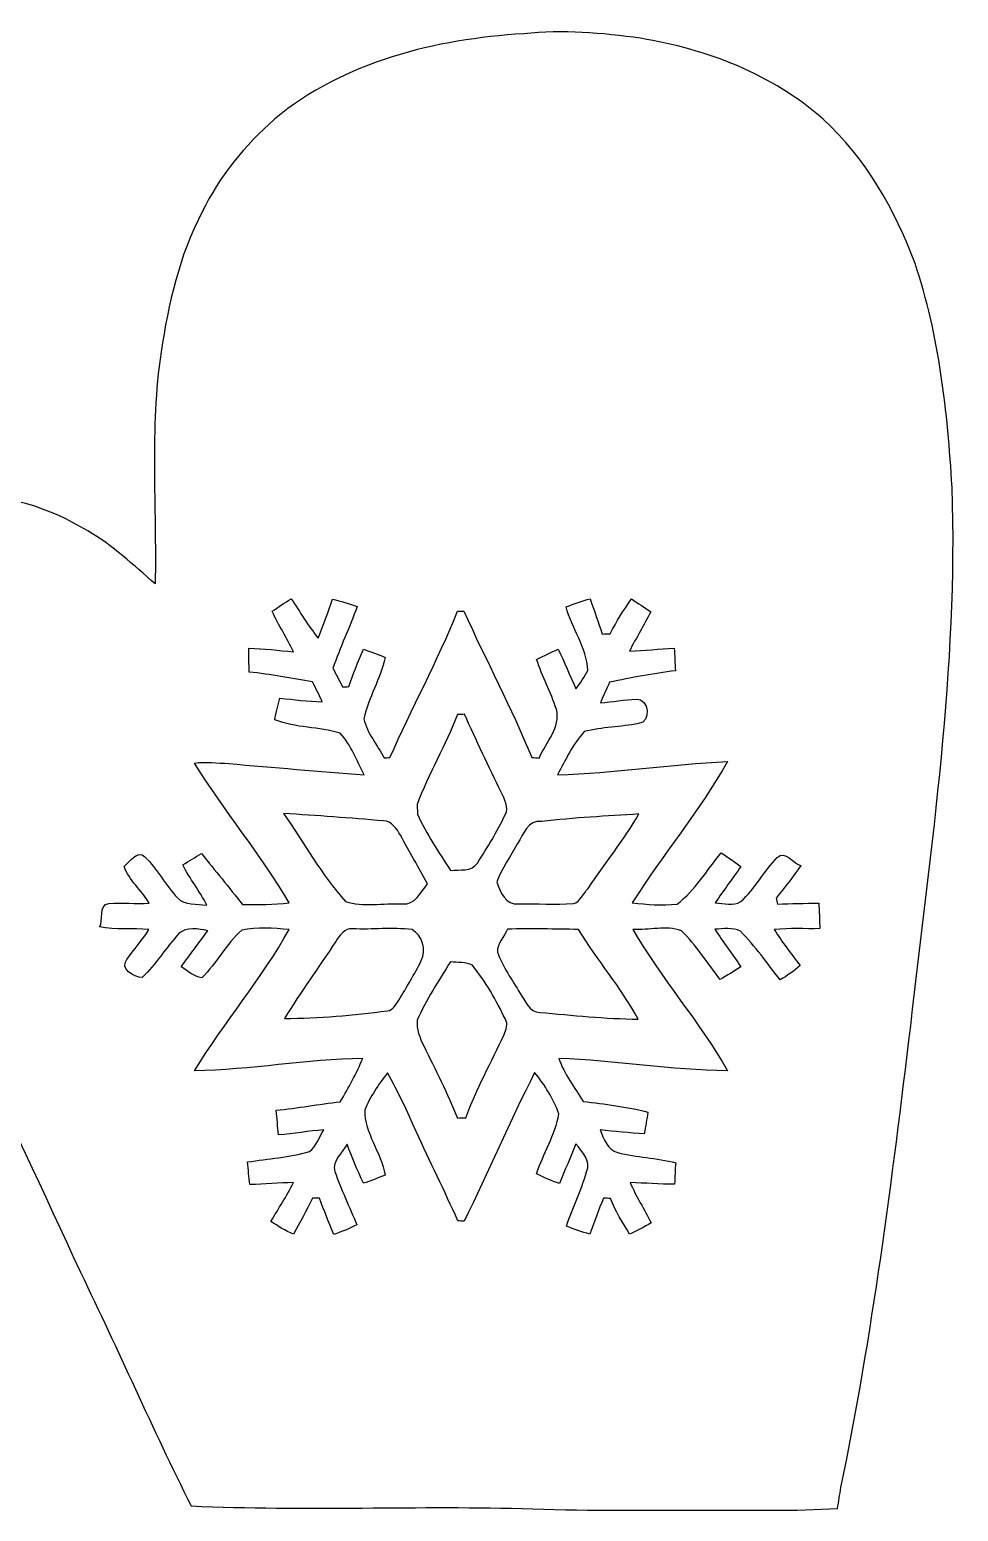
# Model space of a CAD drawing. Header units: centimetres. Extents: x -16 to 15.9, y -16.2 to 15.5.
# Drawn here: x 1.66 to 15.94, y -16.19 to 6.6 of the extents above; entities that cross this region are included whole.
import ezdxf

# ---------------------------------------------------------------- set-up
doc = ezdxf.new("R2010")
doc.units = ezdxf.units.CM
doc.header["$MEASUREMENT"] = 0
doc.layers.add('Layer 1', color=7, linetype='Continuous')

msp = doc.modelspace()

# ---------------------------------------------------------------- linework, layer by layer
at = {"layer": 'Layer 1', "color": 250}
for points, knots in [([(9.26147, 6.53697), (9.85908, 6.60012), (10.46162, 6.55038), (11.055, 6.46747), (11.055, 6.46747), (12.07417, 6.29744), (13.08382, 5.91538), (13.86311, 5.22041), (13.86311, 5.22041), (14.51786, 4.62068), (14.96871, 3.82976), (15.27528, 3.0032), (15.27528, 3.0032), (15.64957, 1.89442), (15.7734, 0.72037), (15.84501, -0.44168), (15.84501, -0.44168), (15.94097, -3.21874), (15.52081, -5.97394), (15.20825, -8.7249), (15.20825, -8.7249), (14.92321, -11.10227), (14.62052, -13.4807), (14.13686, -15.82737), (14.13686, -15.82737), (14.11746, -15.93427), (14.09912, -16.03834), (14.08465, -16.14734), (14.08465, -16.14734), (13.4179, -16.19179), (12.74974, -16.17204), (12.08264, -16.17521), (12.08264, -16.17521), (11.1887, -16.16816), (10.29406, -16.19321), (9.40082, -16.15228), (9.40082, -16.15228), (7.64963, -16.10325), (5.89633, -16.18686), (4.14584, -16.10924), (4.14584, -16.10924), (3.55141, -14.92426), (3.02331, -13.70789), (2.44475, -12.51514), (2.44475, -12.51514), (1.31868, -10.07181), (0.16298, -7.64117), (-0.96449, -5.19853), (-0.96449, -5.19853), (-1.21673, -4.58223), (-1.40476, -3.93206), (-1.42381, -3.26214), (-1.42381, -3.26214), (-1.48237, -2.5146), (-1.26859, -1.71768), (-0.72319, -1.18145), (-0.72319, -1.18145), (-0.36124, -0.85196), (0.10407, -0.62442), (0.59796, -0.59831), (0.59796, -0.59831), (1.28834, -0.52881), (1.97414, -0.75424), (2.55729, -1.11231), (2.55729, -1.11231), (2.94005, -1.33138), (3.26249, -1.63759), (3.59304, -1.92581), (3.59304, -1.92581), (3.61774, -0.7366), (3.50767, 0.46002), (3.68335, 1.64218), (3.68335, 1.64218), (3.79871, 2.38231), (3.96275, 3.12808), (4.31624, 3.79483), (4.31624, 3.79483), (4.57729, 4.34552), (4.97628, 4.82071), (5.42854, 5.22429), (5.42854, 5.22429), (6.49534, 6.11258), (7.90293, 6.45336), (9.26147, 6.53697), (9.26147, 6.53697), (9.26147, 6.53697), (9.26147, 6.53697), (9.26147, 6.53697)], [0, 0, 0, 0, 0.04347826, 0.04347826, 0.04347826, 0.04347826, 0.08695652, 0.08695652, 0.08695652, 0.08695652, 0.13043478, 0.13043478, 0.13043478, 0.13043478, 0.17391304, 0.17391304, 0.17391304, 0.17391304, 0.2173913, 0.2173913, 0.2173913, 0.2173913, 0.26086957, 0.26086957, 0.26086957, 0.26086957, 0.30434783, 0.30434783, 0.30434783, 0.30434783, 0.34782609, 0.34782609, 0.34782609, 0.34782609, 0.39130435, 0.39130435, 0.39130435, 0.39130435, 0.43478261, 0.43478261, 0.43478261, 0.43478261, 0.47826087, 0.47826087, 0.47826087, 0.47826087, 0.52173913, 0.52173913, 0.52173913, 0.52173913, 0.56521739, 0.56521739, 0.56521739, 0.56521739, 0.60869565, 0.60869565, 0.60869565, 0.60869565, 0.65217391, 0.65217391, 0.65217391, 0.65217391, 0.69565217, 0.69565217, 0.69565217, 0.69565217, 0.73913043, 0.73913043, 0.73913043, 0.73913043, 0.7826087, 0.7826087, 0.7826087, 0.7826087, 0.82608696, 0.82608696, 0.82608696, 0.82608696, 0.86956522, 0.86956522, 0.86956522, 0.86956522, 0.91304348, 0.91304348, 0.91304348, 0.91304348, 1, 1, 1, 1]), ([(5.3915, -2.34774), (5.49028, -2.56046), (5.61834, -2.75766), (5.71747, -2.97039), (5.71747, -2.97039), (5.48957, -2.94993), (5.26274, -2.91994), (5.03379, -2.91606), (5.03379, -2.91606), (5.03343, -3.03848), (5.03449, -3.15877), (5.03802, -3.28189), (5.03802, -3.28189), (5.3654, -3.31787), (5.68995, -3.37291), (6.01345, -3.435), (6.01345, -3.435), (6.0639, -3.53589), (6.11646, -3.63608), (6.16091, -3.74015), (6.16091, -3.74015), (5.94254, -3.73204), (5.72558, -3.70664), (5.50827, -3.68371), (5.50827, -3.68371), (5.48005, -3.79483), (5.45218, -3.90349), (5.43101, -4.01743), (5.43101, -4.01743), (5.75275, -4.1462), (6.11152, -4.1215), (6.43784, -4.2224), (6.43784, -4.2224), (6.60082, -4.40831), (6.6989, -4.64361), (6.80579, -4.86481), (6.80579, -4.86481), (6.11187, -4.81154), (5.41796, -4.74768), (4.72405, -4.69018), (4.72405, -4.69018), (4.54907, -4.68101), (4.37374, -4.65737), (4.19947, -4.68242), (4.19947, -4.68242), (4.65243, -5.41972), (5.21335, -6.08577), (5.65362, -6.83189), (5.65362, -6.83189), (5.41514, -6.86435), (5.17313, -6.85765), (4.93324, -6.85906), (4.93324, -6.85906), (4.73075, -6.59201), (4.51203, -6.33765), (4.30565, -6.07342), (4.30565, -6.07342), (4.20934, -6.13022), (4.11409, -6.18843), (4.0192, -6.24664), (4.0192, -6.24664), (4.12115, -6.46571), (4.28202, -6.64986), (4.38609, -6.86752), (4.38609, -6.86752), (4.23439, -6.84318), (4.04954, -6.87846), (3.93559, -6.75569), (3.93559, -6.75569), (3.75285, -6.55814), (3.6262, -6.31437), (3.4357, -6.12387), (3.4357, -6.12387), (3.31717, -6.00816), (3.19934, -6.20501), (3.11573, -6.27239), (3.11573, -6.27239), (3.19193, -6.48899), (3.38702, -6.63751), (3.49956, -6.83542), (3.49956, -6.83542), (3.29318, -6.85377), (3.08504, -6.82378), (2.87937, -6.84177), (2.87937, -6.84177), (2.71392, -6.85447), (2.80282, -7.12152), (2.73756, -7.20196), (2.73756, -7.20196), (2.98838, -7.25487), (3.24485, -7.21572), (3.49779, -7.24217), (3.49779, -7.24217), (3.39549, -7.40481), (3.26496, -7.54697), (3.15736, -7.70572), (3.15736, -7.70572), (3.042, -7.8426), (3.26708, -7.97701), (3.3909, -7.98266), (3.3909, -7.98266), (3.60539, -7.78051), (3.75849, -7.52404), (3.95499, -7.30532), (3.95499, -7.30532), (4.07882, -7.19737), (4.25697, -7.23018), (4.40337, -7.26158), (4.40337, -7.26158), (4.26614, -7.44537), (4.12821, -7.62882), (3.9945, -7.81509), (3.9945, -7.81509), (4.09293, -7.88211), (4.18853, -7.96607), (4.30918, -7.98795), (4.30918, -7.98795), (4.53849, -7.76429), (4.68136, -7.46407), (4.92478, -7.25487), (4.92478, -7.25487), (5.15973, -7.19526), (5.41161, -7.22877), (5.65291, -7.24006), (5.65291, -7.24006), (5.22922, -8.00453), (4.65455, -8.67304), (4.19559, -9.41564), (4.19559, -9.41564), (5.0613, -9.404), (5.91891, -9.23749), (6.78533, -9.22726), (6.78533, -9.22726), (6.68514, -9.45621), (6.56731, -9.6774), (6.43819, -9.89118), (6.43819, -9.89118), (6.11011, -9.93281), (5.78379, -9.98714), (5.45536, -10.02383), (5.45536, -10.02383), (5.46523, -10.15118), (5.47723, -10.27501), (5.49028, -10.40271), (5.49028, -10.40271), (5.72206, -10.3826), (5.95101, -10.34239), (6.18349, -10.3251), (6.18349, -10.3251), (6.11399, -10.43481), (6.0766, -10.57734), (5.96653, -10.65565), (5.96653, -10.65565), (5.65785, -10.75161), (5.33153, -10.76854), (5.01332, -10.81793), (5.01332, -10.81793), (5.02285, -10.9347), (5.0359, -11.05006), (5.05037, -11.16718), (5.05037, -11.16718), (5.27332, -11.15519), (5.49734, -11.14002), (5.721, -11.13649), (5.721, -11.13649), (5.61657, -11.34181), (5.48887, -11.53372), (5.37351, -11.73268), (5.37351, -11.73268), (5.48252, -11.80818), (5.59647, -11.87662), (5.71782, -11.93094), (5.71782, -11.93094), (5.82119, -11.74891), (5.91608, -11.56264), (6.01274, -11.37744), (6.01274, -11.37744), (6.03991, -11.37744), (6.09388, -11.37744), (6.12105, -11.37744), (6.12105, -11.37744), (6.18913, -11.56441), (6.26075, -11.75032), (6.34047, -11.93306), (6.34047, -11.93306), (6.46007, -11.89108), (6.57966, -11.84487), (6.69149, -11.78384), (6.69149, -11.78384), (6.58424, -11.50867), (6.44842, -11.24479), (6.35529, -10.96469), (6.35529, -10.96469), (6.30484, -10.79994), (6.47594, -10.67541), (6.54226, -10.54312), (6.54226, -10.54312), (6.62023, -10.74632), (6.70419, -10.94846), (6.79591, -11.14637), (6.79591, -11.14637), (6.90809, -11.10862), (7.01816, -11.06417), (7.12787, -11.02007), (7.12787, -11.02007), (7.07214, -10.67012), (6.80826, -10.38013), (6.81461, -10.01924), (6.81461, -10.01924), (6.89892, -9.81181), (7.02627, -9.62519), (7.16351, -9.44951), (7.16351, -9.44951), (7.32966, -9.74055), (7.47289, -10.04358), (7.6073, -10.3505), (7.6073, -10.3505), (7.81509, -10.81088), (8.04016, -11.26314), (8.2483, -11.72316), (8.2483, -11.72316), (8.27193, -11.72527), (8.31956, -11.72916), (8.34319, -11.73127), (8.34319, -11.73127), (8.71537, -10.97386), (9.04205, -10.19457), (9.42728, -9.44421), (9.42728, -9.44421), (9.58321, -9.6333), (9.71621, -9.84885), (9.80122, -10.07816), (9.80122, -10.07816), (9.74231, -10.4013), (9.55887, -10.68776), (9.45762, -10.99996), (9.45762, -10.99996), (9.57016, -11.05923), (9.68657, -11.10791), (9.80722, -11.14884), (9.80722, -11.14884), (9.8933, -10.94705), (9.97691, -10.74349), (10.06263, -10.54171), (10.06263, -10.54171), (10.15824, -10.66377), (10.29829, -10.79747), (10.22456, -10.97209), (10.22456, -10.97209), (10.14589, -11.25749), (10.00619, -11.52278), (9.91623, -11.805), (9.91623, -11.805), (10.03265, -11.85474), (10.15083, -11.89567), (10.27395, -11.92918), (10.27395, -11.92918), (10.34133, -11.74256), (10.40765, -11.55559), (10.48738, -11.37391), (10.48738, -11.37391), (10.51384, -11.37603), (10.56675, -11.37955), (10.59356, -11.38132), (10.59356, -11.38132), (10.67117, -11.57464), (10.77877, -11.75244), (10.88778, -11.92953), (10.88778, -11.92953), (10.99996, -11.87697), (11.10897, -11.81735), (11.21657, -11.75597), (11.21657, -11.75597), (11.11638, -11.54465), (10.98444, -11.34957), (10.89519, -11.13331), (10.89519, -11.13331), (11.12238, -11.14354), (11.34992, -11.16259), (11.57817, -11.15801), (11.57817, -11.15801), (11.58734, -11.05112), (11.58346, -10.93364), (11.59545, -10.83098), (11.59545, -10.83098), (11.30265, -10.75231), (10.99538, -10.74843), (10.70187, -10.6747), (10.70187, -10.6747), (10.54806, -10.62778), (10.49055, -10.4588), (10.43305, -10.32581), (10.43305, -10.32581), (10.65918, -10.34556), (10.88531, -10.37661), (11.11321, -10.38331), (11.11321, -10.38331), (11.1312, -10.27218), (11.15025, -10.16247), (11.16965, -10.0524), (11.16965, -10.0524), (10.84333, -9.96527), (10.50607, -9.92964), (10.17235, -9.88624), (10.17235, -9.88624), (10.03935, -9.6707), (9.88201, -9.46679), (9.79805, -9.22549), (9.79805, -9.22549), (10.66447, -9.25795), (11.52419, -9.40788), (12.39097, -9.41529), (12.39097, -9.41529), (11.96058, -8.65611), (11.37214, -7.99818), (10.93787, -7.24182), (10.93787, -7.24182), (11.18411, -7.25629), (11.44729, -7.17621), (11.68506, -7.26052), (11.68506, -7.26052), (11.91084, -7.4863), (12.08652, -7.75688), (12.27702, -8.01229), (12.27702, -8.01229), (12.38497, -7.95055), (12.49045, -7.88494), (12.59628, -7.81861), (12.59628, -7.81861), (12.47105, -7.61965), (12.32711, -7.43444), (12.19729, -7.23935), (12.19729, -7.23935), (12.32817, -7.23018), (12.47034, -7.20725), (12.5924, -7.26899), (12.5924, -7.26899), (12.81747, -7.49935), (13.00551, -7.76182), (13.19953, -8.01793), (13.19953, -8.01793), (13.30995, -7.95373), (13.41402, -7.88), (13.51139, -7.79745), (13.51139, -7.79745), (13.36992, -7.61894), (13.23199, -7.43585), (13.11169, -7.24288), (13.11169, -7.24288), (13.34382, -7.21572), (13.57842, -7.23759), (13.8116, -7.22701), (13.8116, -7.22701), (13.80772, -7.12893), (13.80031, -6.93349), (13.79679, -6.83542), (13.79679, -6.83542), (13.58406, -6.8393), (13.37204, -6.84283), (13.16002, -6.85165), (13.16002, -6.85165), (13.15438, -6.82837), (13.14309, -6.7818), (13.1378, -6.75852), (13.1378, -6.75852), (13.26974, -6.59589), (13.40062, -6.43184), (13.52091, -6.25969), (13.52091, -6.25969), (13.40556, -6.23111), (13.27538, -6.00957), (13.15649, -6.13516), (13.15649, -6.13516), (12.95153, -6.34471), (12.81571, -6.61423), (12.59805, -6.8132), (12.59805, -6.8132), (12.48092, -6.88728), (12.33487, -6.8326), (12.2047, -6.83295), (12.2047, -6.83295), (12.32852, -6.64139), (12.46928, -6.46148), (12.59664, -6.27239), (12.59664, -6.27239), (12.49645, -6.20148), (12.39767, -6.13128), (12.29642, -6.06354), (12.29642, -6.06354), (12.07488, -6.32954), (11.89672, -6.64139), (11.61732, -6.8513), (11.61732, -6.8513), (11.38837, -6.87776), (11.15554, -6.85694), (10.92729, -6.83225), (10.92729, -6.83225), (11.39472, -6.09459), (11.95846, -5.41831), (12.39344, -4.66019), (12.39344, -4.66019), (11.51961, -4.69971), (10.65142, -4.83694), (9.77618, -4.86516), (9.77618, -4.86516), (9.90071, -4.6355), (10.01395, -4.39244), (10.19069, -4.19841), (10.19069, -4.19841), (10.46374, -4.12503), (10.74949, -4.13068), (11.02572, -4.07317), (11.02572, -4.07317), (11.22433, -4.05906), (11.18658, -3.68229), (10.99114, -3.69958), (10.99114, -3.69958), (10.80594, -3.70452), (10.62355, -3.74368), (10.43905, -3.75532), (10.43905, -3.75532), (10.48138, -3.64843), (10.53112, -3.54436), (10.57769, -3.43923), (10.57769, -3.43923), (10.91283, -3.36621), (11.25079, -3.30659), (11.59087, -3.26178), (11.59087, -3.26178), (11.58663, -3.14643), (11.57781, -3.02895), (11.57358, -2.915), (11.57358, -2.915), (11.34322, -2.92594), (11.11391, -2.94993), (10.8839, -2.96228), (10.8839, -2.96228), (10.98726, -2.75625), (11.11074, -2.56046), (11.21234, -2.35338), (11.21234, -2.35338), (11.11426, -2.28741), (11.01443, -2.22215), (10.916, -2.15794), (10.916, -2.15794), (10.79394, -2.32833), (10.68493, -2.50684), (10.58686, -2.69169), (10.58686, -2.69169), (10.54664, -2.69346), (10.50713, -2.69522), (10.46762, -2.69734), (10.46762, -2.69734), (10.40694, -2.51531), (10.34203, -2.33539), (10.27959, -2.15441), (10.27959, -2.15441), (10.15471, -2.18969), (10.03265, -2.23273), (9.91129, -2.27824), (9.91129, -2.27824), (9.99878, -2.61267), (10.22773, -2.90371), (10.24255, -3.25649), (10.24255, -3.25649), (10.19246, -3.35739), (10.12931, -3.45087), (10.06228, -3.54118), (10.06228, -3.54118), (9.96738, -3.33869), (9.8873, -3.12984), (9.78888, -2.92911), (9.78888, -2.92911), (9.6774, -2.98027), (9.56733, -3.03389), (9.45762, -3.08857), (9.45762, -3.08857), (9.5437, -3.34963), (9.67564, -3.59269), (9.76066, -3.85374), (9.76066, -3.85374), (9.83509, -4.13703), (9.59873, -4.35786), (9.49925, -4.60093), (9.49925, -4.60093), (9.46044, -4.59987), (9.42164, -4.59881), (9.38354, -4.59811), (9.38354, -4.59811), (9.07274, -3.83152), (8.67798, -3.10197), (8.34072, -2.34738), (8.34072, -2.34738), (8.31603, -2.34738), (8.26664, -2.34738), (8.24195, -2.34738), (8.24195, -2.34738), (7.9315, -3.11326), (7.53674, -3.84246), (7.20231, -4.59811), (7.20231, -4.59811), (7.18009, -4.59881), (7.13599, -4.60093), (7.11412, -4.60199), (7.11412, -4.60199), (7.00722, -4.40373), (6.85341, -4.22381), (6.79979, -4.00262), (6.79979, -4.00262), (6.87176, -3.6763), (7.05626, -3.3842), (7.1307, -3.05682), (7.1307, -3.05682), (7.01922, -3.01166), (6.90809, -2.96686), (6.7945, -2.92911), (6.7945, -2.92911), (6.71195, -3.11785), (6.63822, -3.31082), (6.5719, -3.50626), (6.5719, -3.50626), (6.54756, -3.50696), (6.49922, -3.50873), (6.47524, -3.50979), (6.47524, -3.50979), (6.42479, -3.41454), (6.37469, -3.31858), (6.32495, -3.22404), (6.32495, -3.22404), (6.43678, -2.90195), (6.58142, -2.59362), (6.70066, -2.27471), (6.70066, -2.27471), (6.57472, -2.23097), (6.44666, -2.19146), (6.31754, -2.16041), (6.31754, -2.16041), (6.25334, -2.36291), (6.17537, -2.56046), (6.09882, -2.75872), (6.09882, -2.75872), (5.94501, -2.56893), (5.81872, -2.35938), (5.68607, -2.15512), (5.68607, -2.15512), (5.58553, -2.21544), (5.48816, -2.28106), (5.3915, -2.34774)], [0, 0, 0, 0, 0.00724638, 0.00724638, 0.00724638, 0.00724638, 0.01449275, 0.01449275, 0.01449275, 0.01449275, 0.02173913, 0.02173913, 0.02173913, 0.02173913, 0.02898551, 0.02898551, 0.02898551, 0.02898551, 0.03623188, 0.03623188, 0.03623188, 0.03623188, 0.04347826, 0.04347826, 0.04347826, 0.04347826, 0.05072464, 0.05072464, 0.05072464, 0.05072464, 0.05797101, 0.05797101, 0.05797101, 0.05797101, 0.06521739, 0.06521739, 0.06521739, 0.06521739, 0.07246377, 0.07246377, 0.07246377, 0.07246377, 0.07971014, 0.07971014, 0.07971014, 0.07971014, 0.08695652, 0.08695652, 0.08695652, 0.08695652, 0.0942029, 0.0942029, 0.0942029, 0.0942029, 0.10144928, 0.10144928, 0.10144928, 0.10144928, 0.10869565, 0.10869565, 0.10869565, 0.10869565, 0.11594203, 0.11594203, 0.11594203, 0.11594203, 0.12318841, 0.12318841, 0.12318841, 0.12318841, 0.13043478, 0.13043478, 0.13043478, 0.13043478, 0.13768116, 0.13768116, 0.13768116, 0.13768116, 0.14492754, 0.14492754, 0.14492754, 0.14492754, 0.15217391, 0.15217391, 0.15217391, 0.15217391, 0.15942029, 0.15942029, 0.15942029, 0.15942029, 0.16666667, 0.16666667, 0.16666667, 0.16666667, 0.17391304, 0.17391304, 0.17391304, 0.17391304, 0.18115942, 0.18115942, 0.18115942, 0.18115942, 0.1884058, 0.1884058, 0.1884058, 0.1884058, 0.19565217, 0.19565217, 0.19565217, 0.19565217, 0.20289855, 0.20289855, 0.20289855, 0.20289855, 0.21014493, 0.21014493, 0.21014493, 0.21014493, 0.2173913, 0.2173913, 0.2173913, 0.2173913, 0.22463768, 0.22463768, 0.22463768, 0.22463768, 0.23188406, 0.23188406, 0.23188406, 0.23188406, 0.23913043, 0.23913043, 0.23913043, 0.23913043, 0.24637681, 0.24637681, 0.24637681, 0.24637681, 0.25362319, 0.25362319, 0.25362319, 0.25362319, 0.26086957, 0.26086957, 0.26086957, 0.26086957, 0.26811594, 0.26811594, 0.26811594, 0.26811594, 0.27536232, 0.27536232, 0.27536232, 0.27536232, 0.2826087, 0.2826087, 0.2826087, 0.2826087, 0.28985507, 0.28985507, 0.28985507, 0.28985507, 0.29710145, 0.29710145, 0.29710145, 0.29710145, 0.30434783, 0.30434783, 0.30434783, 0.30434783, 0.3115942, 0.3115942, 0.3115942, 0.3115942, 0.31884058, 0.31884058, 0.31884058, 0.31884058, 0.32608696, 0.32608696, 0.32608696, 0.32608696, 0.33333333, 0.33333333, 0.33333333, 0.33333333, 0.34057971, 0.34057971, 0.34057971, 0.34057971, 0.34782609, 0.34782609, 0.34782609, 0.34782609, 0.35507246, 0.35507246, 0.35507246, 0.35507246, 0.36231884, 0.36231884, 0.36231884, 0.36231884, 0.36956522, 0.36956522, 0.36956522, 0.36956522, 0.37681159, 0.37681159, 0.37681159, 0.37681159, 0.38405797, 0.38405797, 0.38405797, 0.38405797, 0.39130435, 0.39130435, 0.39130435, 0.39130435, 0.39855072, 0.39855072, 0.39855072, 0.39855072, 0.4057971, 0.4057971, 0.4057971, 0.4057971, 0.41304348, 0.41304348, 0.41304348, 0.41304348, 0.42028986, 0.42028986, 0.42028986, 0.42028986, 0.42753623, 0.42753623, 0.42753623, 0.42753623, 0.43478261, 0.43478261, 0.43478261, 0.43478261, 0.44202899, 0.44202899, 0.44202899, 0.44202899, 0.44927536, 0.44927536, 0.44927536, 0.44927536, 0.45652174, 0.45652174, 0.45652174, 0.45652174, 0.46376812, 0.46376812, 0.46376812, 0.46376812, 0.47101449, 0.47101449, 0.47101449, 0.47101449, 0.47826087, 0.47826087, 0.47826087, 0.47826087, 0.48550725, 0.48550725, 0.48550725, 0.48550725, 0.49275362, 0.49275362, 0.49275362, 0.49275362, 0.5, 0.5, 0.5, 0.5, 0.50724638, 0.50724638, 0.50724638, 0.50724638, 0.51449275, 0.51449275, 0.51449275, 0.51449275, 0.52173913, 0.52173913, 0.52173913, 0.52173913, 0.52898551, 0.52898551, 0.52898551, 0.52898551, 0.53623188, 0.53623188, 0.53623188, 0.53623188, 0.54347826, 0.54347826, 0.54347826, 0.54347826, 0.55072464, 0.55072464, 0.55072464, 0.55072464, 0.55797101, 0.55797101, 0.55797101, 0.55797101, 0.56521739, 0.56521739, 0.56521739, 0.56521739, 0.57246377, 0.57246377, 0.57246377, 0.57246377, 0.57971014, 0.57971014, 0.57971014, 0.57971014, 0.58695652, 0.58695652, 0.58695652, 0.58695652, 0.5942029, 0.5942029, 0.5942029, 0.5942029, 0.60144928, 0.60144928, 0.60144928, 0.60144928, 0.60869565, 0.60869565, 0.60869565, 0.60869565, 0.61594203, 0.61594203, 0.61594203, 0.61594203, 0.62318841, 0.62318841, 0.62318841, 0.62318841, 0.63043478, 0.63043478, 0.63043478, 0.63043478, 0.63768116, 0.63768116, 0.63768116, 0.63768116, 0.64492754, 0.64492754, 0.64492754, 0.64492754, 0.65217391, 0.65217391, 0.65217391, 0.65217391, 0.65942029, 0.65942029, 0.65942029, 0.65942029, 0.66666667, 0.66666667, 0.66666667, 0.66666667, 0.67391304, 0.67391304, 0.67391304, 0.67391304, 0.68115942, 0.68115942, 0.68115942, 0.68115942, 0.6884058, 0.6884058, 0.6884058, 0.6884058, 0.69565217, 0.69565217, 0.69565217, 0.69565217, 0.70289855, 0.70289855, 0.70289855, 0.70289855, 0.71014493, 0.71014493, 0.71014493, 0.71014493, 0.7173913, 0.7173913, 0.7173913, 0.7173913, 0.72463768, 0.72463768, 0.72463768, 0.72463768, 0.73188406, 0.73188406, 0.73188406, 0.73188406, 0.73913043, 0.73913043, 0.73913043, 0.73913043, 0.74637681, 0.74637681, 0.74637681, 0.74637681, 0.75362319, 0.75362319, 0.75362319, 0.75362319, 0.76086957, 0.76086957, 0.76086957, 0.76086957, 0.76811594, 0.76811594, 0.76811594, 0.76811594, 0.77536232, 0.77536232, 0.77536232, 0.77536232, 0.7826087, 0.7826087, 0.7826087, 0.7826087, 0.78985507, 0.78985507, 0.78985507, 0.78985507, 0.79710145, 0.79710145, 0.79710145, 0.79710145, 0.80434783, 0.80434783, 0.80434783, 0.80434783, 0.8115942, 0.8115942, 0.8115942, 0.8115942, 0.81884058, 0.81884058, 0.81884058, 0.81884058, 0.82608696, 0.82608696, 0.82608696, 0.82608696, 0.83333333, 0.83333333, 0.83333333, 0.83333333, 0.84057971, 0.84057971, 0.84057971, 0.84057971, 0.84782609, 0.84782609, 0.84782609, 0.84782609, 0.85507246, 0.85507246, 0.85507246, 0.85507246, 0.86231884, 0.86231884, 0.86231884, 0.86231884, 0.86956522, 0.86956522, 0.86956522, 0.86956522, 0.87681159, 0.87681159, 0.87681159, 0.87681159, 0.88405797, 0.88405797, 0.88405797, 0.88405797, 0.89130435, 0.89130435, 0.89130435, 0.89130435, 0.89855072, 0.89855072, 0.89855072, 0.89855072, 0.9057971, 0.9057971, 0.9057971, 0.9057971, 0.91304348, 0.91304348, 0.91304348, 0.91304348, 0.92028986, 0.92028986, 0.92028986, 0.92028986, 0.92753623, 0.92753623, 0.92753623, 0.92753623, 0.93478261, 0.93478261, 0.93478261, 0.93478261, 0.94202899, 0.94202899, 0.94202899, 0.94202899, 0.94927536, 0.94927536, 0.94927536, 0.94927536, 0.95652174, 0.95652174, 0.95652174, 0.95652174, 0.96376812, 0.96376812, 0.96376812, 0.96376812, 0.97101449, 0.97101449, 0.97101449, 0.97101449, 0.97826087, 0.97826087, 0.97826087, 0.97826087, 0.98550725, 0.98550725, 0.98550725, 0.98550725, 1, 1, 1, 1]), ([(8.24159, -3.93594), (8.26841, -3.93488), (8.32167, -3.93277), (8.34813, -3.93206), (8.34813, -3.93206), (8.53299, -4.33317), (8.71502, -4.73569), (8.91258, -5.13115), (8.91258, -5.13115), (8.9602, -5.23699), (9.03993, -5.36187), (8.97431, -5.47864), (8.97431, -5.47864), (8.84908, -5.73476), (8.70126, -5.98099), (8.5471, -6.22088), (8.5471, -6.22088), (8.45785, -6.35847), (8.27264, -6.31472), (8.134, -6.3373), (8.134, -6.3373), (7.95408, -6.05367), (7.76287, -5.77462), (7.62494, -5.46806), (7.62494, -5.46806), (7.62494, -5.46806), (7.61929, -5.31918), (7.61929, -5.31918), (7.61929, -5.31918), (7.79604, -4.84505), (8.06203, -4.40902), (8.24159, -3.93594)], [0, 0, 0, 0, 0.11111111, 0.11111111, 0.11111111, 0.11111111, 0.22222222, 0.22222222, 0.22222222, 0.22222222, 0.33333333, 0.33333333, 0.33333333, 0.33333333, 0.44444444, 0.44444444, 0.44444444, 0.44444444, 0.55555556, 0.55555556, 0.55555556, 0.55555556, 0.66666667, 0.66666667, 0.66666667, 0.66666667, 0.77777778, 0.77777778, 0.77777778, 0.77777778, 1, 1, 1, 1]), ([(5.56719, -5.45747), (6.07836, -5.49063), (6.58989, -5.52697), (7.10071, -5.57142), (7.10071, -5.57142), (7.23053, -5.57389), (7.30603, -5.69207), (7.36388, -5.79261), (7.36388, -5.79261), (7.50076, -6.04344), (7.64187, -6.29179), (7.78192, -6.54121), (7.78192, -6.54121), (7.67539, -6.66291), (7.5886, -6.87423), (7.39211, -6.84812), (7.39211, -6.84812), (7.10177, -6.83119), (6.78956, -6.90492), (6.51933, -6.81037), (6.51933, -6.81037), (6.15139, -6.39939), (5.87975, -5.91009), (5.56719, -5.45747)], [0, 0, 0, 0, 0.14285714, 0.14285714, 0.14285714, 0.14285714, 0.28571429, 0.28571429, 0.28571429, 0.28571429, 0.42857143, 0.42857143, 0.42857143, 0.42857143, 0.57142857, 0.57142857, 0.57142857, 0.57142857, 0.71428571, 0.71428571, 0.71428571, 0.71428571, 1, 1, 1, 1]), ([(9.53594, -5.58165), (10.03159, -5.52132), (10.53183, -5.49839), (11.02995, -5.46523), (11.02995, -5.46523), (10.79712, -5.86669), (10.50431, -6.22829), (10.24784, -6.61423), (10.24784, -6.61423), (10.17129, -6.68479), (10.13495, -6.81708), (10.02383, -6.84459), (10.02383, -6.84459), (9.74125, -6.86153), (9.45938, -6.84459), (9.17681, -6.84847), (9.17681, -6.84847), (8.98807, -6.87035), (8.88753, -6.66186), (8.84802, -6.50981), (8.84802, -6.50981), (8.91434, -6.29603), (9.06639, -6.11858), (9.16234, -5.9182), (9.16234, -5.9182), (9.25865, -5.78167), (9.31757, -5.55307), (9.53594, -5.58165)], [0, 0, 0, 0, 0.125, 0.125, 0.125, 0.125, 0.25, 0.25, 0.25, 0.25, 0.375, 0.375, 0.375, 0.375, 0.5, 0.5, 0.5, 0.5, 0.625, 0.625, 0.625, 0.625, 0.75, 0.75, 0.75, 0.75, 1, 1, 1, 1]), ([(6.37117, -7.42738), (6.42479, -7.33742), (6.50487, -7.21924), (6.62658, -7.23194), (6.62658, -7.23194), (6.93032, -7.24853), (7.24006, -7.20372), (7.54239, -7.24464), (7.54239, -7.24464), (7.70114, -7.32508), (7.76605, -7.56144), (7.68456, -7.71878), (7.68456, -7.71878), (7.58084, -7.92833), (7.45878, -8.128), (7.33954, -8.32908), (7.33954, -8.32908), (7.29368, -8.39399), (7.2517, -8.48148), (7.16421, -8.49418), (7.16421, -8.49418), (6.63857, -8.55451), (6.11117, -8.61589), (5.5813, -8.60954), (5.5813, -8.60954), (5.83247, -8.20773), (6.10658, -7.82073), (6.37117, -7.42738)], [0, 0, 0, 0, 0.125, 0.125, 0.125, 0.125, 0.25, 0.25, 0.25, 0.25, 0.375, 0.375, 0.375, 0.375, 0.5, 0.5, 0.5, 0.5, 0.625, 0.625, 0.625, 0.625, 0.75, 0.75, 0.75, 0.75, 1, 1, 1, 1]), ([(9.00853, -7.23794), (9.37225, -7.22559), (9.73631, -7.23759), (10.10073, -7.24076), (10.10073, -7.24076), (10.38789, -7.71243), (10.75478, -8.13541), (11.02007, -8.62013), (11.02007, -8.62013), (10.51313, -8.61977), (10.00972, -8.55874), (9.50524, -8.51782), (9.50524, -8.51782), (9.34014, -8.52029), (9.28546, -8.33226), (9.20186, -8.22537), (9.20186, -8.22537), (9.08579, -8.0137), (8.93163, -7.81897), (8.85507, -7.58896), (8.85507, -7.58896), (8.85014, -7.45807), (8.96126, -7.3533), (9.00853, -7.23794)], [0, 0, 0, 0, 0.14285714, 0.14285714, 0.14285714, 0.14285714, 0.28571429, 0.28571429, 0.28571429, 0.28571429, 0.42857143, 0.42857143, 0.42857143, 0.42857143, 0.57142857, 0.57142857, 0.57142857, 0.57142857, 0.71428571, 0.71428571, 0.71428571, 0.71428571, 1, 1, 1, 1]), ([(8.134, -7.73818), (8.24547, -7.75547), (8.36789, -7.74136), (8.47125, -7.79216), (8.47125, -7.79216), (8.67516, -8.04545), (8.83461, -8.33155), (8.97749, -8.62259), (8.97749, -8.62259), (9.01982, -8.69738), (8.99054, -8.78276), (8.95914, -8.85578), (8.95914, -8.85578), (8.76194, -9.28264), (8.53052, -9.69539), (8.36859, -10.13777), (8.36859, -10.13777), (8.32556, -10.13919), (8.28252, -10.1406), (8.24018, -10.14236), (8.24018, -10.14236), (8.08743, -9.76277), (7.90222, -9.39729), (7.72089, -9.03111), (7.72089, -9.03111), (7.66127, -8.9087), (7.60836, -8.77782), (7.62071, -8.63812), (7.62071, -8.63812), (7.75864, -8.32026), (7.95302, -8.03204), (8.134, -7.73818)], [0, 0, 0, 0, 0.11111111, 0.11111111, 0.11111111, 0.11111111, 0.22222222, 0.22222222, 0.22222222, 0.22222222, 0.33333333, 0.33333333, 0.33333333, 0.33333333, 0.44444444, 0.44444444, 0.44444444, 0.44444444, 0.55555556, 0.55555556, 0.55555556, 0.55555556, 0.66666667, 0.66666667, 0.66666667, 0.66666667, 0.77777778, 0.77777778, 0.77777778, 0.77777778, 1, 1, 1, 1])]:
    msp.add_open_spline(points, degree=3, knots=knots, dxfattribs=at)

doc.saveas('drawing.dxf')
